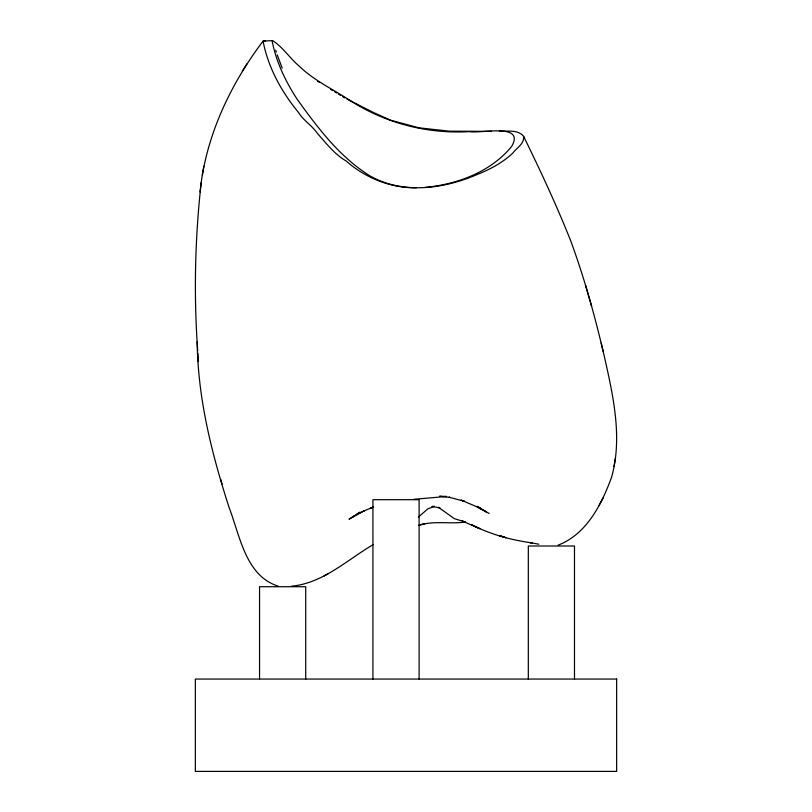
<?xml version="1.0" encoding="UTF-8"?>
<svg xmlns="http://www.w3.org/2000/svg" width="812" height="812" viewBox="0 0 812 812"><rect width="100%" height="100%" fill="white"/><g stroke="black" fill="none" stroke-linecap="round" stroke-linejoin="round"><path stroke-width="1.22" d="M499.37 131.168C507.358 131.585 518.015 129.25 523.649 136.396C524.339 144.059 516.696 147.723 512.748 153.184C502.669 162.654 490.072 169.383 477.283 174.458C443.9 188.973 402.813 194.565 369.907 175.869C339.548 156.919 317.553 127.606 296.948 98.942C285.54 81.342 276.1 61.753 272.162 41.077L272.568 40.6C282.911 47.066 289.732 58.21 299.11 66.036C312.985 79.627 330.707 88.132 346.937 98.475C383.061 122.642 426.28 134.224 469.64 131.615C479.912 133.96 525.658 122.389 511.631 146.485C490.651 172.022 457.379 184.283 425.255 187.389M272.568 40.6L263.058 41.077C231.846 82.499 208.319 130.965 201.173 182.67C195.012 238.464 193.652 294.837 197.722 350.835M558.159 545.126C586.69 534.245 601.844 504.008 611.659 476.979C622.083 439.505 614.116 400.549 605.935 363.522C596.556 322.039 585.401 280.901 570.765 240.951C556.636 205.446 540.416 170.693 523.649 136.396M200.036 191.957L201.173 182.67M614.024 466.453L615.192 458.861M203.832 166.186L202.29 175.128M598.566 506.272L603.123 497.949M246.929 63.854L242.331 71.192M418.363 517.112L427.904 508.809L434.542 506.353L431.893 506.424L439.901 507.936L438.429 507.297L454.294 518.624L464.87 521.913L462.201 521.02L479.892 528.683L471.366 524.633C490.265 534.316 511.103 540.071 532.104 542.903L529.871 542.558L538.782 544.213M357.178 514.037L359.99 512.098M358.843 512.89L349.018 519.213L364.233 510.789L359.34 513.194M373.429 544.487C347.089 559.844 323.298 583.128 291.609 586.193M352.175 517.254L354.397 515.884M323.826 576.175L328.434 573.546M363.583 511.093L373.246 507.074M373.053 507.114L370.81 507.947L373.195 507.084M418.525 525.323C433.77 520.462 449.868 524.187 465.489 522.096M419.692 525.029L425.082 523.689M413.856 499.299L446.61 496.447L439.586 496.264L450.213 497.462L448.975 497.248L464.586 501.339L461.135 500.101L475.03 506.008L486.226 511.885L477.121 506.343L481.414 508.992L478.39 507.084M491.341 131.351L449.401 131.168L418.962 127.829L390.633 120.217L373.753 112.635L346.815 98.973M416.292 187.775C390.613 188.201 365.177 177.838 346.085 160.938C334.514 154.25 326.383 143.44 317.604 133.665C312.133 125.555 303.394 120.531 298.258 112.157C281.409 91.665 268.072 67.294 263.058 41.077M278.262 586.152C245.6 576.104 239.844 535.341 229.136 507.632C211.81 453.898 197.793 398.56 197.194 341.75M264.194 40.6L265.341 40.996M483.607 510.362L489.189 513.468M338.563 94.182L340.614 95.41M342.664 96.638L344.704 97.866M330.687 89.381L332.646 90.579M334.605 91.776L336.564 92.974M317.502 81.17L319.441 82.398M282.17 68.127L277.237 54.871M220.732 479.435L222.102 484.064M585.523 285.276L591.593 306.236M275.735 50.121L276.283 52.08M601.174 343.06L603.214 351.545M197.864 353.25L198.351 361.573M574.49 679.055L574.49 545.999L528.318 545.999L528.318 679.055M419.104 679.055L419.104 499.705L372.931 499.705L372.931 679.055M305.718 679.055L305.718 586.721L259.556 586.721L259.556 679.055M616.653 679.055L195.347 679.055L195.347 771.4L616.653 771.4L616.653 679.055M505.917 537.696L499.38 535.605L505.917 537.696"/></g></svg>
